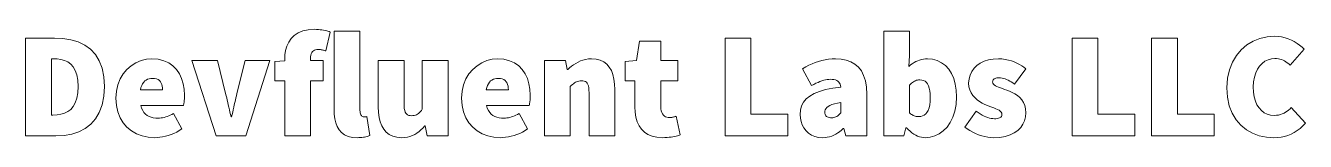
# Model space of a CAD drawing. Extents: x 92 to 275, y 119 to 134.
import ezdxf

# ---------------------------------------------------------------- set-up
doc = ezdxf.new("R2010")
doc.units = 0

msp = doc.modelspace()

# ---------------------------------------------------------------- linework, layer by layer
at = {"color": 7, "lineweight": 13}
for points in [[(91.550766, 118.806152), (95.901535, 118.806152), (97.080902, 118.870209), (98.182205, 119.0653), (99.194595, 119.395836), (100.107224, 119.866188), (100.909233, 120.480766), (101.58976, 121.243965), (102.137955, 122.160164), (102.542969, 123.233772), (102.79393, 124.469177), (102.879997, 125.870766), (102.793716, 127.268745), (102.541245, 128.494324), (102.132141, 129.553452), (101.575974, 130.452087), (100.882309, 131.196152), (100.060699, 131.791611), (99.12072, 132.244385), (98.07193, 132.56044), (96.923882, 132.745712), (95.686157, 132.806152), (91.550766, 132.806152)], [(135.316925, 133.667694), (135.164597, 133.720413), (134.992645, 133.77417), (134.802063, 133.827423), (134.593918, 133.878601), (134.369232, 133.926147), (134.129028, 133.968536), (133.874359, 134.004211), (133.606247, 134.031601), (133.325729, 134.049179), (133.033844, 134.055389), (132.139832, 133.995789), (131.366257, 133.824142), (130.706909, 133.551193), (130.155609, 133.187637), (129.706146, 132.744232), (129.352325, 132.231674), (129.087921, 131.660721), (128.906738, 131.042068), (128.802567, 130.386459), (128.769226, 129.70462), (128.769226, 129.553848), (127.347687, 129.446152), (127.347687, 126.689232), (128.769226, 126.689232), (128.769226, 118.806152), (132.473846, 118.806152), (132.473846, 126.689232), (134.283081, 126.689232), (134.283081, 129.575378), (132.473846, 129.575378), (132.473846, 129.833847), (132.486603, 130.117218), (132.524155, 130.36145), (132.585495, 130.56871), (132.669586, 130.741211), (132.775391, 130.881149), (132.901855, 130.990723), (133.047974, 131.072113), (133.212708, 131.127533), (133.395004, 131.159164), (133.593842, 131.169235), (133.698425, 131.166687), (133.805084, 131.159241), (133.9133, 131.147125), (134.022552, 131.13063), (134.132309, 131.110001), (134.242065, 131.08548), (134.351303, 131.057358), (134.459518, 131.025864), (134.566177, 130.991272), (134.670776, 130.953842)], [(135.876923, 122.596924), (135.902344, 121.897354), (135.982025, 121.249474), (136.12117, 120.658463), (136.324921, 120.129478), (136.598465, 119.667694), (136.946945, 119.278275), (137.375565, 118.9664), (137.889465, 118.737228), (138.493835, 118.59594), (139.193848, 118.547691), (139.432922, 118.551483), (139.659073, 118.562508), (139.872314, 118.580254), (140.072617, 118.60421), (140.259995, 118.633842), (140.434464, 118.668648), (140.596008, 118.708107), (140.744614, 118.751701), (140.88031, 118.798912), (141.003082, 118.849228), (140.572296, 121.563072), (140.523071, 121.551399), (140.478226, 121.542053), (140.436996, 121.534775), (140.398621, 121.529305), (140.362305, 121.525383), (140.327286, 121.522758), (140.292786, 121.521164), (140.258011, 121.52034), (140.222229, 121.520042), (140.184616, 121.519997), (140.104919, 121.526764), (140.022644, 121.548256), (139.940369, 121.586296), (139.860672, 121.642685), (139.786148, 121.719231), (139.719376, 121.817749), (139.662949, 121.940041), (139.619446, 122.087921), (139.591446, 122.263206), (139.581543, 122.46769), (139.581543, 133.796921), (135.876923, 133.796921)], [(179.083069, 122.941536), (179.118439, 122.179977), (179.226425, 121.47554), (179.409897, 120.833656), (179.671677, 120.259743), (180.014618, 119.759232), (180.441544, 119.337547), (180.955322, 119.00013), (181.558777, 118.752396), (182.254776, 118.59977), (183.046143, 118.547691), (183.390045, 118.553894), (183.711609, 118.571472), (184.011703, 118.598869), (184.291245, 118.634537), (184.551147, 118.676918), (184.792313, 118.72448), (185.015656, 118.775658), (185.222046, 118.828896), (185.412415, 118.88266), (185.587677, 118.935387), (185.027679, 121.606155), (184.947662, 121.580391), (184.862961, 121.555145), (184.774139, 121.530937), (184.681702, 121.508278), (184.586151, 121.487694), (184.488007, 121.469681), (184.387817, 121.454781), (184.286072, 121.443497), (184.183289, 121.43634), (184.079987, 121.433846), (183.876328, 121.445885), (183.680939, 121.483643), (183.496918, 121.549568), (183.327362, 121.646126), (183.175385, 121.775764), (183.044067, 121.940948), (182.936554, 122.144119), (182.855927, 122.387741), (182.805267, 122.674263), (182.787689, 123.006149), (182.787689, 126.689232), (185.243073, 126.689232), (185.243073, 129.575378), (182.787689, 129.575378), (182.787689, 132.375381), (179.729218, 132.375381), (179.298462, 129.575378), (177.66153, 129.446152), (177.66153, 126.689232), (179.083069, 126.689232)], [(192.049225, 118.806152), (201.052307, 118.806152), (201.052307, 121.907692), (195.753845, 121.907692), (195.753845, 132.806152), (192.049225, 132.806152)], [(214.836914, 118.806152), (217.723068, 118.806152), (218.024612, 119.969231), (218.110764, 119.969231), (218.360062, 119.699135), (218.616318, 119.457474), (218.878784, 119.244247), (219.146683, 119.059448), (219.41922, 118.903076), (219.695648, 118.775139), (219.975174, 118.675629), (220.257034, 118.604553), (220.540436, 118.561905), (220.824615, 118.547691), (221.504837, 118.610519), (222.167236, 118.79702), (222.799118, 119.104225), (223.387848, 119.529152), (223.920761, 120.068848), (224.385178, 120.720322), (224.768433, 121.480606), (225.057861, 122.346733), (225.240814, 123.315727), (225.304611, 124.384613), (225.25563, 125.337967), (225.111801, 126.216759), (224.877762, 127.014908), (224.558167, 127.726349), (224.157684, 128.345001), (223.680954, 128.864792), (223.132629, 129.279633), (222.517349, 129.583481), (221.839798, 129.770233), (221.104614, 129.833847), (220.820496, 129.822296), (220.537537, 129.78801), (220.256927, 129.731491), (219.979782, 129.653259), (219.707306, 129.553848), (219.440643, 129.433746), (219.180939, 129.293488), (218.929398, 129.133591), (218.687164, 128.954559), (218.455383, 128.756927), (218.541534, 130.307693), (218.541534, 133.796921), (214.836914, 133.796921)], [(241.889221, 118.806152), (250.892303, 118.806152), (250.892303, 121.907692), (245.593842, 121.907692), (245.593842, 132.806152), (241.889221, 132.806152)], [(253.304611, 118.806152), (262.307678, 118.806152), (262.307678, 121.907692), (257.009216, 121.907692), (257.009216, 132.806152), (253.304611, 132.806152)], [(264.116913, 125.698456), (264.207428, 124.336327), (264.46875, 123.118668), (264.885712, 122.045235), (265.442993, 121.115761), (266.125366, 120.330002), (266.917603, 119.687675), (267.804443, 119.188545), (268.77063, 118.832344), (269.800903, 118.618813), (270.880005, 118.547691), (271.393372, 118.568367), (271.898315, 118.630402), (272.392944, 118.73378), (272.875305, 118.878525), (273.343445, 119.064613), (273.795441, 119.292061), (274.229309, 119.56086), (274.643188, 119.871017), (275.035095, 120.222519), (275.403076, 120.615379), (273.378448, 122.855385), (273.1922, 122.667007), (272.994904, 122.490784), (272.785645, 122.328506), (272.563782, 122.182007), (272.328461, 122.053078), (272.078918, 121.943527), (271.814392, 121.855179), (271.534058, 121.789833), (271.237244, 121.749298), (270.923065, 121.735382), (270.398987, 121.779022), (269.914734, 121.908722), (269.473877, 122.122688), (269.080078, 122.419098), (268.736908, 122.79615), (268.448059, 123.252037), (268.217072, 123.784943), (268.047607, 124.393059), (267.943268, 125.074577), (267.907684, 125.82769), (267.949158, 126.558662), (268.06897, 127.224762), (268.260101, 127.823143), (268.515564, 128.350967), (268.828461, 128.805389), (269.191711, 129.183563), (269.598419, 129.482635), (270.041565, 129.699783), (270.51413, 129.832169), (271.009216, 129.876923), (271.271973, 129.866669), (271.518921, 129.836258), (271.752441, 129.786194), (271.974854, 129.717026), (272.188477, 129.629227), (272.39563, 129.523346), (272.598633, 129.399887), (272.799835, 129.259369), (273.001587, 129.10231), (273.206146, 128.92923), (275.230774, 131.212311), (274.918274, 131.504929), (274.576355, 131.7854), (274.206482, 132.049332), (273.810242, 132.292328), (273.389221, 132.509995), (272.944946, 132.697937), (272.478943, 132.851776), (271.992737, 132.967087), (271.487976, 133.039505), (270.966125, 133.064606), (269.895081, 132.985138), (268.864319, 132.749283), (267.890961, 132.360947), (266.992065, 131.824005), (266.184601, 131.142303), (265.485718, 130.319748), (264.912476, 129.360214), (264.481873, 128.267563), (264.210999, 127.045692)], [(95.255386, 121.778458), (95.255386, 129.833847), (95.470772, 129.833847), (96.064064, 129.811279), (96.624542, 129.735977), (97.14521, 129.596573), (97.619102, 129.381714), (98.03923, 129.080002), (98.398621, 128.680069), (98.690292, 128.170563), (98.907272, 127.540085), (99.04258, 126.777275), (99.089233, 125.870766), (99.04258, 124.96064), (98.907272, 124.188011), (98.690292, 123.54306), (98.398621, 123.015976), (98.03923, 122.596924), (97.619102, 122.276085), (97.14521, 122.04364), (96.624542, 121.889771), (96.064072, 121.804649), (95.470772, 121.778458)], [(104.516922, 124.190765), (104.587608, 123.16394), (104.792961, 122.230942), (105.122887, 121.395119), (105.567307, 120.659836), (106.11615, 120.028458), (106.759338, 119.504341), (107.486771, 119.090851), (108.288391, 118.791336), (109.154114, 118.609161), (110.073845, 118.547691), (110.445297, 118.56057), (110.833031, 118.599037), (111.232658, 118.662834), (111.639778, 118.751701), (112.050003, 118.865379), (112.458923, 119.003616), (112.862167, 119.166145), (113.255333, 119.352715), (113.634018, 119.563057), (113.993843, 119.796921), (112.787689, 121.993843), (112.557533, 121.871078), (112.331764, 121.76123), (112.109619, 121.664307), (111.890312, 121.580307), (111.67308, 121.509232), (111.45713, 121.451073), (111.241707, 121.405846), (111.026016, 121.373535), (110.809296, 121.354149), (110.590767, 121.347687), (110.237022, 121.36113), (109.900848, 121.403519), (109.58432, 121.477959), (109.289505, 121.58754), (109.018463, 121.735382), (108.77327, 121.924576), (108.555984, 122.158226), (108.36869, 122.43943), (108.21344, 122.771294), (108.092308, 123.156921), (114.230766, 123.156921), (114.250694, 123.243294), (114.271263, 123.346458), (114.291824, 123.465134), (114.311752, 123.59803), (114.330383, 123.743843), (114.347076, 123.901291), (114.361183, 124.069077), (114.372063, 124.245903), (114.379059, 124.430489), (114.381538, 124.621536), (114.336136, 125.468819), (114.199234, 126.271896), (113.96981, 127.020187), (113.64682, 127.703087), (113.229233, 128.309998), (112.716011, 128.830322), (112.106125, 129.253464), (111.398544, 129.568832), (110.592232, 129.765823), (109.686157, 129.833847), (108.902885, 129.77005), (108.139519, 129.581924), (107.410789, 129.274399), (106.731422, 128.852386), (106.11615, 128.32077), (105.579712, 127.684479), (105.136841, 126.948425), (104.802261, 126.117508), (104.590714, 125.196655)], [(118.947693, 118.806152), (123.212311, 118.806152), (126.615387, 129.575378), (123.083076, 129.575378), (121.919998, 124.879997), (121.842461, 124.555626), (121.764923, 124.228676), (121.687378, 123.899139), (121.609848, 123.567017), (121.532303, 123.232307), (121.454773, 122.895012), (121.377228, 122.555138), (121.29969, 122.212677), (121.222153, 121.86763), (121.144615, 121.519997), (121.058456, 121.519997), (120.980927, 121.86763), (120.903381, 122.212677), (120.825844, 122.555138), (120.748306, 122.895012), (120.670769, 123.232307), (120.593231, 123.567017), (120.515694, 123.899139), (120.438156, 124.228676), (120.360611, 124.555626), (120.283073, 124.879997), (119.119995, 129.575378), (115.415382, 129.575378)], [(142.209229, 122.941536), (142.239334, 122.16951), (142.331223, 121.459), (142.487213, 120.814659), (142.70961, 120.241127), (143.000763, 119.743073), (143.363007, 119.325142), (143.798645, 118.991989), (144.309998, 118.74826), (144.899429, 118.59861), (145.569229, 118.547691), (145.994751, 118.566818), (146.39389, 118.623161), (146.768738, 118.715172), (147.121368, 118.841301), (147.453842, 119), (147.768219, 119.189713), (148.066574, 119.408882), (148.350967, 119.655975), (148.623474, 119.929428), (148.886154, 120.227692), (148.972305, 120.227692), (149.230774, 118.806152), (152.246155, 118.806152), (152.246155, 129.575378), (148.541534, 129.575378), (148.541534, 122.639999), (148.401581, 122.445984), (148.264465, 122.276772), (148.127869, 122.131348), (147.989456, 122.008659), (147.846924, 121.907692), (147.697922, 121.827393), (147.540131, 121.766747), (147.371216, 121.724701), (147.188873, 121.700233), (146.990768, 121.692307), (146.782654, 121.703331), (146.597565, 121.739174), (146.435211, 121.803963), (146.295334, 121.901833), (146.177689, 122.036919), (146.082016, 122.213364), (146.008057, 122.435295), (145.955536, 122.706856), (145.924225, 123.032173), (145.913849, 123.415382), (145.913849, 129.575378), (142.209229, 129.575378)], [(154.184616, 124.190765), (154.25531, 123.16394), (154.460648, 122.230942), (154.790573, 121.395119), (155.235001, 120.659836), (155.783844, 120.028458), (156.427032, 119.504341), (157.154465, 119.090851), (157.956085, 118.791336), (158.821808, 118.609161), (159.741547, 118.547691), (160.112991, 118.56057), (160.500732, 118.599037), (160.900345, 118.662834), (161.307465, 118.751701), (161.717682, 118.865379), (162.126617, 119.003616), (162.529861, 119.166145), (162.923019, 119.352715), (163.301712, 119.563057), (163.66153, 119.796921), (162.455383, 121.993843), (162.22522, 121.871078), (161.999451, 121.76123), (161.777313, 121.664307), (161.557999, 121.580307), (161.340759, 121.509232), (161.124817, 121.451073), (160.909393, 121.405846), (160.69371, 121.373535), (160.47699, 121.354149), (160.258453, 121.347687), (159.904709, 121.36113), (159.568542, 121.403519), (159.252014, 121.477959), (158.957184, 121.58754), (158.686157, 121.735382), (158.440948, 121.924576), (158.223679, 122.158226), (158.036377, 122.43943), (157.881134, 122.771294), (157.759995, 123.156921), (163.898468, 123.156921), (163.918381, 123.243294), (163.93895, 123.346458), (163.959518, 123.465134), (163.979446, 123.59803), (163.998077, 123.743843), (164.014771, 123.901291), (164.02887, 124.069077), (164.039749, 124.245903), (164.046753, 124.430489), (164.049225, 124.621536), (164.00383, 125.468819), (163.866928, 126.271896), (163.637497, 127.020187), (163.314514, 127.703087), (162.896912, 128.309998), (162.383698, 128.830322), (161.773819, 129.253464), (161.066238, 129.568832), (160.259918, 129.765823), (159.353851, 129.833847), (158.570587, 129.77005), (157.807205, 129.581924), (157.078476, 129.274399), (156.399109, 128.852386), (155.783844, 128.32077), (155.247406, 127.684479), (154.804535, 126.948425), (154.469955, 126.117508), (154.258408, 125.196655)], [(166.073853, 118.806152), (169.778458, 118.806152), (169.778458, 125.870766), (169.941772, 126.019295), (170.097565, 126.154388), (170.248718, 126.27552), (170.398071, 126.382179), (170.548462, 126.473846), (170.702728, 126.550003), (170.863693, 126.610138), (171.034241, 126.653732), (171.217194, 126.680267), (171.415375, 126.689232), (171.623489, 126.6782), (171.808594, 126.642365), (171.970947, 126.577576), (172.110809, 126.479706), (172.228455, 126.344612), (172.324127, 126.168167), (172.398102, 125.946236), (172.450607, 125.674683), (172.481934, 125.349365), (172.49231, 124.966156), (172.49231, 118.806152), (176.19693, 118.806152), (176.19693, 125.439995), (176.166809, 126.212021), (176.074921, 126.922531), (175.918945, 127.566879), (175.696533, 128.140411), (175.40538, 128.638458), (175.043152, 129.056396), (174.607513, 129.389557), (174.09613, 129.63327), (173.506714, 129.782928), (172.836914, 129.833847), (172.408997, 129.812515), (172.003296, 129.751129), (171.61879, 129.653564), (171.254456, 129.523697), (170.909225, 129.365387), (170.582092, 129.182526), (170.272034, 128.978989), (169.977997, 128.758636), (169.698944, 128.525391), (169.433838, 128.283081), (169.347687, 128.283081), (169.089233, 129.575378), (166.073853, 129.575378)], [(202.818451, 121.864616), (202.854248, 121.342567), (202.960098, 120.841454), (203.133636, 120.369286), (203.372589, 119.934082), (203.674622, 119.543846), (204.037354, 119.206596), (204.458527, 118.930344), (204.935776, 118.723099), (205.466782, 118.59288), (206.049225, 118.547691), (206.391815, 118.562943), (206.72226, 118.607651), (207.041321, 118.680283), (207.349792, 118.779274), (207.648453, 118.903076), (207.938049, 119.05014), (208.219391, 119.218918), (208.49324, 119.407852), (208.760361, 119.615395), (209.02153, 119.839996), (209.107697, 119.839996), (209.36615, 118.806152), (212.381531, 118.806152), (212.381531, 124.793846), (212.331696, 125.793312), (212.184418, 126.674408), (211.943054, 127.440231), (211.610977, 128.093887), (211.191528, 128.638458), (210.688095, 129.077072), (210.104004, 129.412811), (209.442657, 129.648788), (208.707367, 129.788101), (207.901535, 129.833847), (207.401321, 129.818466), (206.908356, 129.772842), (206.422089, 129.697769), (205.942047, 129.593994), (205.467682, 129.462311), (204.998489, 129.303482), (204.533951, 129.118286), (204.073547, 128.907516), (203.61676, 128.671936), (203.163071, 128.412308), (204.455383, 126), (204.782593, 126.171875), (205.093262, 126.325661), (205.388947, 126.461349), (205.671188, 126.578949), (205.941528, 126.678459), (206.201538, 126.759872), (206.452759, 126.823196), (206.696747, 126.868431), (206.935059, 126.895569), (207.16922, 126.904617), (207.439392, 126.894188), (207.681671, 126.862572), (207.896545, 126.809242), (208.084534, 126.733681), (208.246155, 126.635384), (208.381927, 126.513817), (208.492371, 126.368477), (208.578018, 126.198837), (208.639343, 126.004395), (208.67691, 125.784615), (207.50798, 125.630653), (206.479645, 125.426559), (205.587799, 125.171288), (204.828247, 124.8638), (204.196915, 124.503075), (203.689651, 124.088074), (203.302292, 123.61776), (203.030731, 123.091103), (202.87085, 122.507065)], [(226.467682, 120.055382), (226.819626, 119.793343), (227.199997, 119.551208), (227.603622, 119.330788), (228.025345, 119.133881), (228.459991, 118.962303), (228.90239, 118.817871), (229.347382, 118.702377), (229.78978, 118.617645), (230.224426, 118.565483), (230.646149, 118.547691), (231.50795, 118.59314), (232.283417, 118.725166), (232.971527, 118.937325), (233.571243, 119.223137), (234.081528, 119.576149), (234.501358, 119.989906), (234.829681, 120.457939), (235.065491, 120.973785), (235.207733, 121.530983), (235.255371, 122.123077), (235.213074, 122.671791), (235.092728, 123.157959), (234.904129, 123.586227), (234.657135, 123.96125), (234.361526, 124.287689), (234.027176, 124.57019), (233.663864, 124.8134), (233.281418, 125.02198), (232.889679, 125.200577), (232.498459, 125.353844), (232.180069, 125.4655), (231.874359, 125.569916), (231.586212, 125.670204), (231.320557, 125.769447), (231.082306, 125.870766), (230.876358, 125.977257), (230.707626, 126.09201), (230.581024, 126.21814), (230.501465, 126.358742), (230.473846, 126.516922), (230.483521, 126.638481), (230.512436, 126.745056), (230.560486, 126.837158), (230.627548, 126.915298), (230.713455, 126.979996), (230.818115, 127.031776), (230.941376, 127.071152), (231.083115, 127.098633), (231.243225, 127.114746), (231.421539, 127.119995), (231.624359, 127.109787), (231.83197, 127.079681), (232.043976, 127.030441), (232.259979, 126.962852), (232.479614, 126.877693), (232.702469, 126.775726), (232.928177, 126.657738), (233.156326, 126.524506), (233.386551, 126.376793), (233.618454, 126.215385), (235.255371, 128.412308), (234.961807, 128.624832), (234.648849, 128.833084), (234.315231, 129.032806), (233.959625, 129.219742), (233.580765, 129.389618), (233.177353, 129.538162), (232.748077, 129.661133), (232.291687, 129.754242), (231.806854, 129.813232), (231.292297, 129.833847), (230.555298, 129.793137), (229.872833, 129.673599), (229.25032, 129.479111), (228.693222, 129.213531), (228.206924, 128.880768), (227.79686, 128.48468), (227.468491, 128.029144), (227.227219, 127.518028), (227.078476, 126.955231), (227.027679, 126.344612), (227.069946, 125.839561), (227.190002, 125.382446), (227.377777, 124.970825), (227.623184, 124.602242), (227.916153, 124.274231), (228.246582, 123.984344), (228.604431, 123.730125), (228.979584, 123.509117), (229.361984, 123.318871), (229.741531, 123.156921), (230.061111, 123.032387), (230.370117, 122.915344), (230.663086, 122.802956), (230.934586, 122.692383), (231.17923, 122.580765), (231.391556, 122.465279), (231.566132, 122.343071), (231.697571, 122.211296), (231.780411, 122.067116), (231.809219, 121.907692), (231.800003, 121.78492), (231.771652, 121.675072), (231.72316, 121.578156), (231.653458, 121.494156), (231.561539, 121.423073), (231.446335, 121.364922), (231.306854, 121.319687), (231.142044, 121.287384), (230.950867, 121.267998), (230.7323, 121.261536), (230.502289, 121.271919), (230.264664, 121.303238), (230.019531, 121.355743), (229.767029, 121.42971), (229.507309, 121.525383), (229.240463, 121.643028), (228.966644, 121.782898), (228.685974, 121.945251), (228.39859, 122.130356), (228.104614, 122.338463)], [(108.049232, 125.396919), (108.127716, 125.730614), (108.232567, 126.022057), (108.36171, 126.272911), (108.513084, 126.484871), (108.684616, 126.659615), (108.874237, 126.798813), (109.079887, 126.90416), (109.299492, 126.977325), (109.530991, 127.019997), (109.772308, 127.033844), (110.08548, 127.012436), (110.354706, 126.950447), (110.582581, 126.851242), (110.77169, 126.718178), (110.924614, 126.554611), (111.043938, 126.363914), (111.132248, 126.149429), (111.192123, 125.914536), (111.226151, 125.662575), (111.236923, 125.396919)], [(157.716919, 125.396919), (157.79541, 125.730614), (157.900253, 126.022057), (158.029404, 126.272911), (158.180771, 126.484871), (158.352295, 126.659615), (158.541931, 126.798813), (158.747589, 126.90416), (158.967194, 126.977325), (159.198669, 127.019997), (159.440002, 127.033844), (159.753174, 127.012436), (160.0224, 126.950447), (160.250275, 126.851242), (160.439377, 126.718178), (160.592316, 126.554611), (160.711639, 126.363914), (160.799942, 126.149429), (160.859802, 125.914536), (160.893845, 125.662575), (160.904602, 125.396919)], [(218.541534, 122.080002), (218.541534, 126.043076), (218.682556, 126.200867), (218.822052, 126.338753), (218.961014, 126.45752), (219.10051, 126.55793), (219.241531, 126.64077), (219.385147, 126.706802), (219.532379, 126.756821), (219.68428, 126.79158), (219.841858, 126.811867), (220.006149, 126.818459), (220.289124, 126.796188), (220.543396, 126.728172), (220.768738, 126.612595), (220.964874, 126.447655), (221.131531, 126.231537), (221.268478, 125.962433), (221.375443, 125.638542), (221.452148, 125.258041), (221.498383, 124.81913), (221.51384, 124.32), (221.492477, 123.740356), (221.430786, 123.239288), (221.332397, 122.812653), (221.200928, 122.456322), (221.039993, 122.166153), (220.85321, 121.938019), (220.644211, 121.767776), (220.416595, 121.651299), (220.173981, 121.584442), (219.919998, 121.563072), (219.777878, 121.567078), (219.636032, 121.57962), (219.49469, 121.601456), (219.354141, 121.633377), (219.214615, 121.676155), (219.07637, 121.73056), (218.939682, 121.797371), (218.804825, 121.877365), (218.672012, 121.971313)], [(206.350769, 122.166153), (206.36821, 122.345528), (206.423126, 122.52076), (206.519409, 122.690315), (206.660919, 122.852623), (206.851532, 123.006149), (207.095139, 123.149338), (207.395599, 123.28064), (207.75679, 123.398499), (208.182617, 123.501366), (208.67691, 123.587692), (208.67691, 122.123077), (208.5616, 121.997894), (208.447052, 121.8815), (208.331482, 121.774925), (208.213074, 121.679214), (208.089996, 121.595383), (207.960449, 121.524475), (207.822662, 121.467529), (207.674774, 121.425575), (207.515015, 121.399643), (207.341522, 121.39077), (207.156769, 121.399101), (206.990356, 121.423851), (206.842575, 121.464622), (206.713654, 121.521034), (206.603851, 121.59269), (206.513428, 121.679214), (206.442657, 121.780205), (206.391769, 121.895287), (206.361053, 122.024063)]]:
    msp.add_lwpolyline(points, close=True, dxfattribs=at)

doc.saveas('drawing.dxf')
